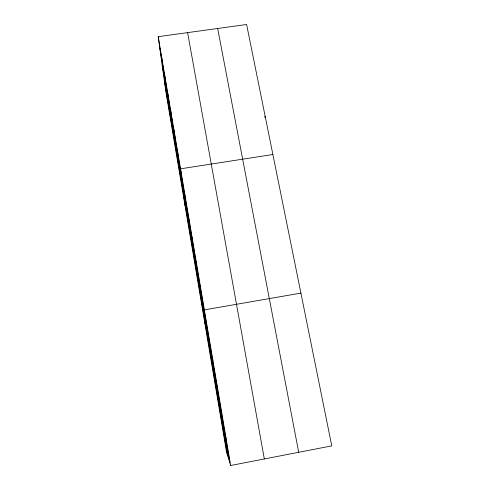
<?xml version="1.0" encoding="UTF-8"?>
<svg xmlns="http://www.w3.org/2000/svg" width="490" height="490" viewBox="0 0 490 490"><rect width="100%" height="100%" fill="white"/><g stroke="black" fill="none" stroke-linecap="round" stroke-linejoin="round"><path stroke-width="0.73" d="M208.532 336.71L208.581 334.737M212.642 361.063L212.856 360.015M264.821 117.545L265.127 116.112M216.819 385.814L217.199 385.722M230.674 465.5L331.779 445.869L246.611 24.5L158.221 36.67L166.122 93.296L226.417 451.413L230.674 465.5L158.221 36.67M300.903 293.118L204.379 309.87L204.881 323.498M272.887 154.503L180.547 168.817L185.024 205.561M221.07 410.963L221.615 411.863M225.382 436.523L226.104 438.452M217.664 28.487L298.704 452.288M187.609 32.622L264.331 458.965M159.869 48.461L229.773 462.511M162.129 64.692L228.542 458.444M164.248 79.864L227.403 454.689M161.284 54.8L162.839 66.052M164.389 73.169L165.847 83.87M167.531 91.783L168.891 101.914M170.722 110.654L171.978 120.203M173.95 129.776L175.108 138.725M177.227 149.162L178.274 157.492M184.363 191.4L185.171 198.358M188.24 214.344L188.919 220.531M192.178 237.65L192.717 243.052M196.178 261.335L196.582 265.923M200.245 285.407L200.502 289.149"/></g></svg>
